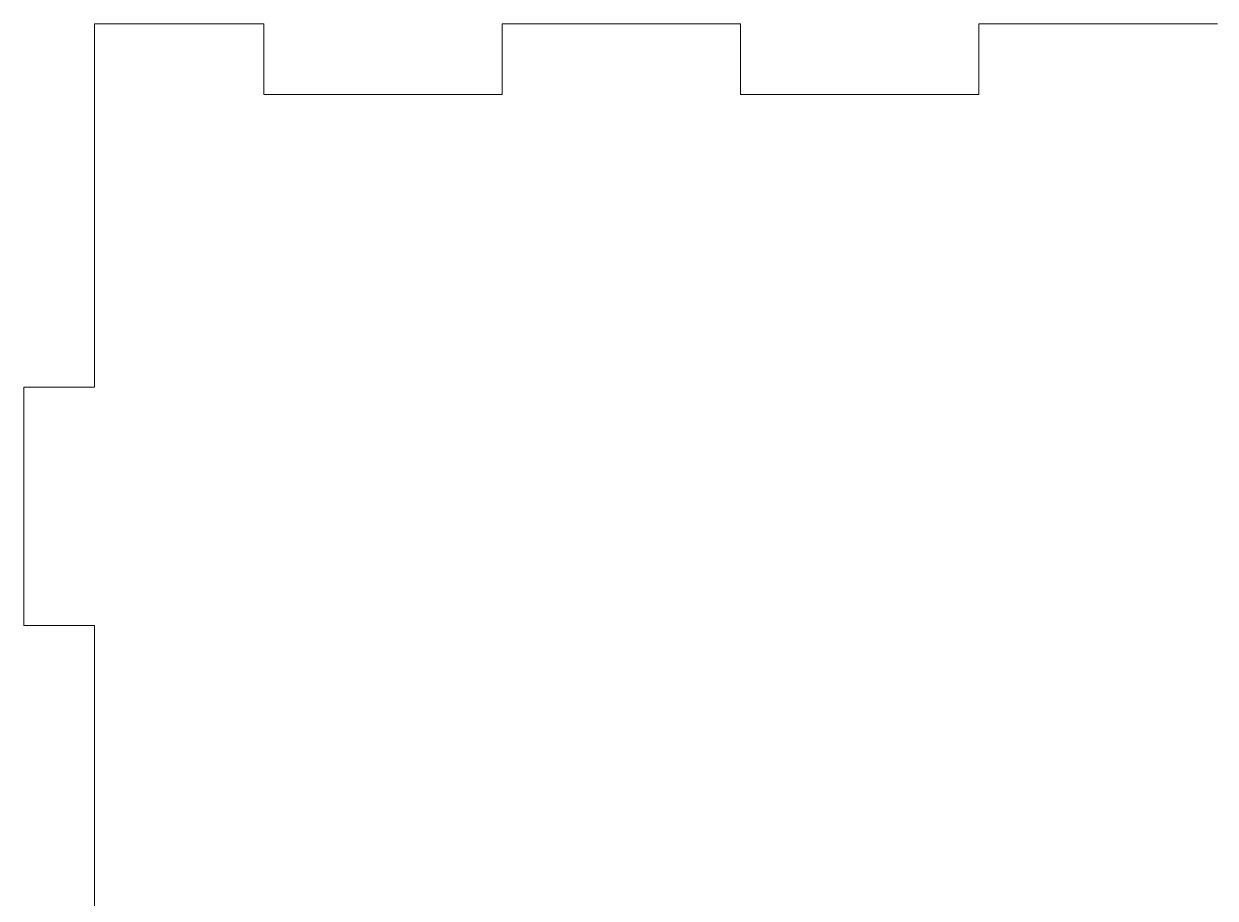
# Model space of a CAD drawing. Header units: centimetres. Extents: x -7.7 to 7.6, y -8.2 to 8.2.
# Drawn here: x -3.56 to 1.5, y 4.49 to 8.2 of the extents above; entities that cross this region are included whole.
import ezdxf

# ---------------------------------------------------------------- set-up
doc = ezdxf.new("R2010")
doc.units = ezdxf.units.CM
doc.header["$MEASUREMENT"] = 0
doc.layers.add('Livello 1', color=7, linetype='Continuous')

msp = doc.modelspace()

# ---------------------------------------------------------------- linework, layer by layer
at = {"layer": 'Livello 1', "color": 1, "lineweight": 9}
for points in [[(-3.25713, 8.19948), (-3.25713, 8.19948), (-3.25713, 6.65573), (-3.25713, 6.65573)], [(-2.53838, 8.19948), (-2.53838, 8.19948), (-3.25713, 8.19948), (-3.25713, 8.19948)], [(-2.53838, 7.89948), (-2.53838, 7.89948), (-2.53838, 8.19948), (-2.53838, 8.19948)], [(-0.51338, 8.19948), (-0.51338, 8.19948), (-1.52588, 8.19948), (-1.52588, 8.19948)], [(-1.52588, 8.19948), (-1.52588, 8.19948), (-1.52588, 7.89948), (-1.52588, 7.89948)], [(-0.51338, 7.89948), (-0.51338, 7.89948), (-0.51338, 8.19948), (-0.51338, 8.19948)], [(1.51162, 8.19948), (1.51162, 8.19948), (0.49912, 8.19948), (0.49912, 8.19948)], [(0.49912, 8.19948), (0.49912, 8.19948), (0.49912, 7.89948), (0.49912, 7.89948)], [(-1.52588, 7.89948), (-1.52588, 7.89948), (-2.53838, 7.89948), (-2.53838, 7.89948)], [(0.49912, 7.89948), (0.49912, 7.89948), (-0.51338, 7.89948), (-0.51338, 7.89948)], [(-3.25713, 6.65573), (-3.25713, 6.65573), (-3.55713, 6.65573), (-3.55713, 6.65573)], [(-3.55713, 6.65573), (-3.55713, 6.65573), (-3.55713, 5.64323), (-3.55713, 5.64323)], [(-3.55713, 5.64323), (-3.55713, 5.64323), (-3.25713, 5.64323), (-3.25713, 5.64323)], [(-3.25713, 5.64323), (-3.25713, 5.64323), (-3.25713, 4.63073), (-3.25713, 4.63073)], [(-3.25713, 4.63073), (-3.25713, 4.63073), (-3.25713, 4.09948), (-3.25713, 4.09948)]]:
    msp.add_open_spline(points, degree=3, dxfattribs=at)

doc.saveas('drawing.dxf')
